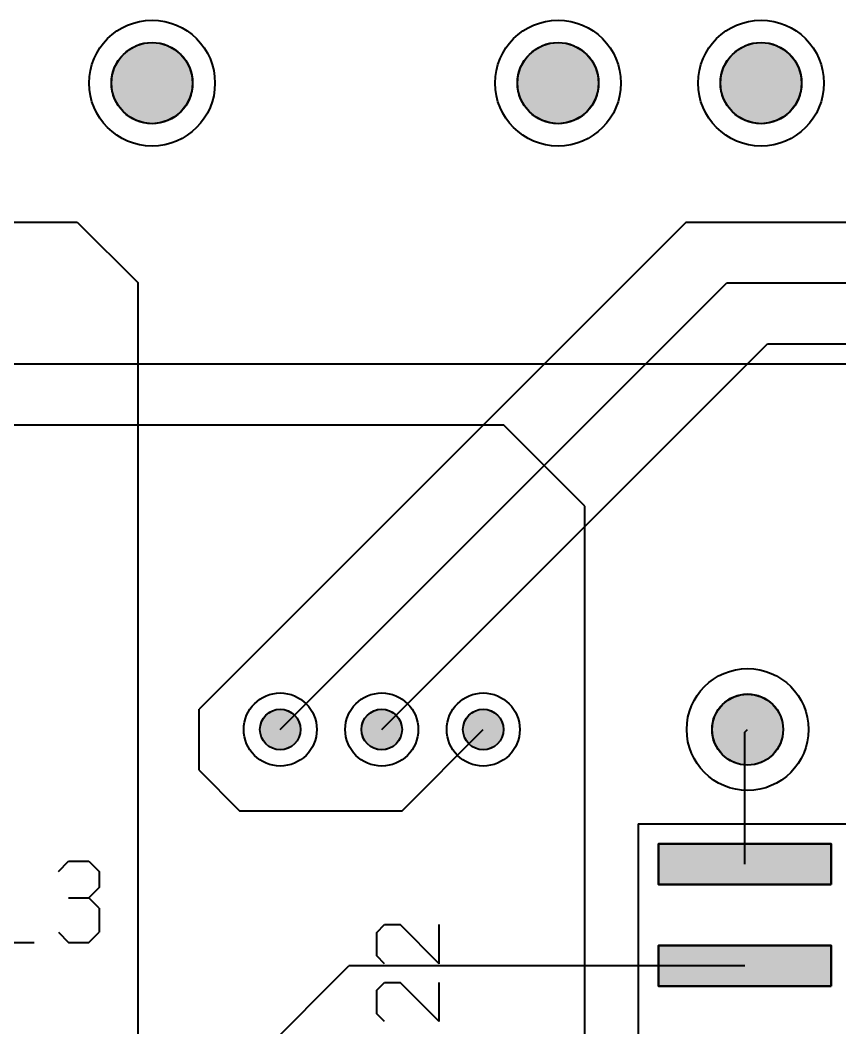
# Model space of a CAD drawing. Header units: millimetres. Extents: x 3 to 131, y 2 to 65.
# Drawn here: x 87.59 to 97.85, y 41.61 to 54.21 of the extents above; entities that cross this region are included whole.
import ezdxf

# ---------------------------------------------------------------- set-up
doc = ezdxf.new("R2010")
doc.units = ezdxf.units.MM
for name, color, linetype in [('bottom_copper', 7, 'Continuous'), ('drill_plated', 7, 'Continuous'), ('top_copper', 7, 'Continuous'), ('top_silk', 7, 'Continuous')]:
    doc.layers.add(name, color=color, linetype=linetype)

msp = doc.modelspace()

# ---------------------------------------------------------------- hatches: boundary and pattern name
at = {"layer": 'bottom_copper', "lineweight": 40}
for points in [[(89.738, 53.327), (89.709, 53.232), (89.662, 53.144), (89.599, 53.067), (89.522, 53.004), (89.434, 52.957), (89.339, 52.928), (89.24, 52.918), (89.141, 52.928), (89.046, 52.957), (88.958, 53.004), (88.881, 53.067), (88.818, 53.144), (88.771, 53.232), (88.742, 53.327), (88.732, 53.426), (88.742, 53.525), (88.771, 53.62), (88.818, 53.708), (88.881, 53.785), (88.958, 53.848), (89.046, 53.895), (89.141, 53.924), (89.24, 53.934), (89.339, 53.924), (89.434, 53.895), (89.522, 53.848), (89.599, 53.785), (89.662, 53.708), (89.709, 53.62), (89.738, 53.525), (89.748, 53.426), (89.738, 53.327)], [(94.818, 53.327), (94.789, 53.232), (94.742, 53.144), (94.679, 53.067), (94.602, 53.004), (94.514, 52.957), (94.419, 52.928), (94.32, 52.918), (94.221, 52.928), (94.126, 52.957), (94.038, 53.004), (93.961, 53.067), (93.898, 53.144), (93.851, 53.232), (93.822, 53.327), (93.812, 53.426), (93.822, 53.525), (93.851, 53.62), (93.898, 53.708), (93.961, 53.785), (94.038, 53.848), (94.126, 53.895), (94.221, 53.924), (94.32, 53.934), (94.419, 53.924), (94.514, 53.895), (94.602, 53.848), (94.679, 53.785), (94.742, 53.708), (94.789, 53.62), (94.818, 53.525), (94.828, 53.426), (94.818, 53.327)], [(97.358, 53.327), (97.329, 53.232), (97.282, 53.144), (97.219, 53.067), (97.142, 53.004), (97.054, 52.957), (96.959, 52.928), (96.86, 52.918), (96.761, 52.928), (96.666, 52.957), (96.578, 53.004), (96.501, 53.067), (96.438, 53.144), (96.391, 53.232), (96.362, 53.327), (96.352, 53.426), (96.362, 53.525), (96.391, 53.62), (96.438, 53.708), (96.501, 53.785), (96.578, 53.848), (96.666, 53.895), (96.761, 53.924), (96.86, 53.934), (96.959, 53.924), (97.054, 53.895), (97.142, 53.848), (97.219, 53.785), (97.282, 53.708), (97.329, 53.62), (97.358, 53.525), (97.368, 53.426), (97.358, 53.327)], [(97.128, 45.252), (97.103, 45.168), (97.061, 45.092), (97.006, 45.024), (96.939, 44.969), (96.862, 44.928), (96.779, 44.903), (96.692, 44.894), (96.605, 44.903), (96.522, 44.928), (96.445, 44.969), (96.378, 45.024), (96.322, 45.092), (96.281, 45.168), (96.256, 45.252), (96.247, 45.339), (96.256, 45.425), (96.281, 45.509), (96.322, 45.586), (96.378, 45.653), (96.445, 45.708), (96.522, 45.749), (96.605, 45.775), (96.692, 45.783), (96.779, 45.775), (96.862, 45.749), (96.939, 45.708), (97.006, 45.653), (97.061, 45.586), (97.103, 45.509), (97.128, 45.425), (97.136, 45.339), (97.128, 45.252)], [(91.093, 45.289), (91.078, 45.241), (91.055, 45.197), (91.023, 45.159), (90.985, 45.127), (90.941, 45.104), (90.893, 45.089), (90.844, 45.085), (90.794, 45.089), (90.747, 45.104), (90.703, 45.127), (90.664, 45.159), (90.633, 45.197), (90.609, 45.241), (90.595, 45.289), (90.59, 45.339), (90.595, 45.388), (90.609, 45.436), (90.633, 45.48), (90.664, 45.518), (90.703, 45.55), (90.747, 45.573), (90.794, 45.588), (90.844, 45.593), (90.893, 45.588), (90.941, 45.573), (90.985, 45.55), (91.023, 45.518), (91.055, 45.48), (91.078, 45.436), (91.093, 45.388), (91.098, 45.339), (91.093, 45.289)], [(92.363, 45.289), (92.348, 45.241), (92.325, 45.197), (92.293, 45.159), (92.255, 45.127), (92.211, 45.104), (92.163, 45.089), (92.114, 45.085), (92.064, 45.089), (92.017, 45.104), (91.973, 45.127), (91.934, 45.159), (91.903, 45.197), (91.879, 45.241), (91.865, 45.289), (91.86, 45.339), (91.865, 45.388), (91.879, 45.436), (91.903, 45.48), (91.934, 45.518), (91.973, 45.55), (92.017, 45.573), (92.064, 45.588), (92.114, 45.593), (92.163, 45.588), (92.211, 45.573), (92.255, 45.55), (92.293, 45.518), (92.325, 45.48), (92.348, 45.436), (92.363, 45.388), (92.368, 45.339), (92.363, 45.289)], [(93.633, 45.289), (93.618, 45.241), (93.595, 45.197), (93.563, 45.159), (93.525, 45.127), (93.481, 45.104), (93.433, 45.089), (93.384, 45.085), (93.334, 45.089), (93.287, 45.104), (93.243, 45.127), (93.204, 45.159), (93.173, 45.197), (93.149, 45.241), (93.135, 45.289), (93.13, 45.339), (93.135, 45.388), (93.149, 45.436), (93.173, 45.48), (93.204, 45.518), (93.243, 45.55), (93.287, 45.573), (93.334, 45.588), (93.384, 45.593), (93.433, 45.588), (93.481, 45.573), (93.525, 45.55), (93.563, 45.518), (93.595, 45.48), (93.618, 45.436), (93.633, 45.388), (93.638, 45.339), (93.633, 45.289)]]:
    msp.add_hatch(color=7, dxfattribs=at).paths.add_polyline_path(points, flags=0)
at = {"layer": 'drill_plated', "lineweight": 40}
for points in [[(89.738, 53.327), (89.709, 53.232), (89.662, 53.144), (89.599, 53.067), (89.522, 53.004), (89.434, 52.957), (89.339, 52.928), (89.24, 52.918), (89.141, 52.928), (89.046, 52.957), (88.958, 53.004), (88.881, 53.067), (88.818, 53.144), (88.771, 53.232), (88.742, 53.327), (88.732, 53.426), (88.742, 53.525), (88.771, 53.62), (88.818, 53.708), (88.881, 53.785), (88.958, 53.848), (89.046, 53.895), (89.141, 53.924), (89.24, 53.934), (89.339, 53.924), (89.434, 53.895), (89.522, 53.848), (89.599, 53.785), (89.662, 53.708), (89.709, 53.62), (89.738, 53.525), (89.748, 53.426), (89.738, 53.327)], [(94.818, 53.327), (94.789, 53.232), (94.742, 53.144), (94.679, 53.067), (94.602, 53.004), (94.514, 52.957), (94.419, 52.928), (94.32, 52.918), (94.221, 52.928), (94.126, 52.957), (94.038, 53.004), (93.961, 53.067), (93.898, 53.144), (93.851, 53.232), (93.822, 53.327), (93.812, 53.426), (93.822, 53.525), (93.851, 53.62), (93.898, 53.708), (93.961, 53.785), (94.038, 53.848), (94.126, 53.895), (94.221, 53.924), (94.32, 53.934), (94.419, 53.924), (94.514, 53.895), (94.602, 53.848), (94.679, 53.785), (94.742, 53.708), (94.789, 53.62), (94.818, 53.525), (94.828, 53.426), (94.818, 53.327)], [(97.358, 53.327), (97.329, 53.232), (97.282, 53.144), (97.219, 53.067), (97.142, 53.004), (97.054, 52.957), (96.959, 52.928), (96.86, 52.918), (96.761, 52.928), (96.666, 52.957), (96.578, 53.004), (96.501, 53.067), (96.438, 53.144), (96.391, 53.232), (96.362, 53.327), (96.352, 53.426), (96.362, 53.525), (96.391, 53.62), (96.438, 53.708), (96.501, 53.785), (96.578, 53.848), (96.666, 53.895), (96.761, 53.924), (96.86, 53.934), (96.959, 53.924), (97.054, 53.895), (97.142, 53.848), (97.219, 53.785), (97.282, 53.708), (97.329, 53.62), (97.358, 53.525), (97.368, 53.426), (97.358, 53.327)], [(97.128, 45.252), (97.103, 45.168), (97.061, 45.092), (97.006, 45.024), (96.939, 44.969), (96.862, 44.928), (96.779, 44.903), (96.692, 44.894), (96.605, 44.903), (96.522, 44.928), (96.445, 44.969), (96.378, 45.024), (96.322, 45.092), (96.281, 45.168), (96.256, 45.252), (96.247, 45.339), (96.256, 45.425), (96.281, 45.509), (96.322, 45.586), (96.378, 45.653), (96.445, 45.708), (96.522, 45.749), (96.605, 45.775), (96.692, 45.783), (96.779, 45.775), (96.862, 45.749), (96.939, 45.708), (97.006, 45.653), (97.061, 45.586), (97.103, 45.509), (97.128, 45.425), (97.136, 45.339), (97.128, 45.252)], [(91.093, 45.289), (91.078, 45.241), (91.055, 45.197), (91.023, 45.159), (90.985, 45.127), (90.941, 45.104), (90.893, 45.089), (90.844, 45.085), (90.794, 45.089), (90.747, 45.104), (90.703, 45.127), (90.664, 45.159), (90.633, 45.197), (90.609, 45.241), (90.595, 45.289), (90.59, 45.339), (90.595, 45.388), (90.609, 45.436), (90.633, 45.48), (90.664, 45.518), (90.703, 45.55), (90.747, 45.573), (90.794, 45.588), (90.844, 45.593), (90.893, 45.588), (90.941, 45.573), (90.985, 45.55), (91.023, 45.518), (91.055, 45.48), (91.078, 45.436), (91.093, 45.388), (91.098, 45.339), (91.093, 45.289)], [(92.363, 45.289), (92.348, 45.241), (92.325, 45.197), (92.293, 45.159), (92.255, 45.127), (92.211, 45.104), (92.163, 45.089), (92.114, 45.085), (92.064, 45.089), (92.017, 45.104), (91.973, 45.127), (91.934, 45.159), (91.903, 45.197), (91.879, 45.241), (91.865, 45.289), (91.86, 45.339), (91.865, 45.388), (91.879, 45.436), (91.903, 45.48), (91.934, 45.518), (91.973, 45.55), (92.017, 45.573), (92.064, 45.588), (92.114, 45.593), (92.163, 45.588), (92.211, 45.573), (92.255, 45.55), (92.293, 45.518), (92.325, 45.48), (92.348, 45.436), (92.363, 45.388), (92.368, 45.339), (92.363, 45.289)], [(93.633, 45.289), (93.618, 45.241), (93.595, 45.197), (93.563, 45.159), (93.525, 45.127), (93.481, 45.104), (93.433, 45.089), (93.384, 45.085), (93.334, 45.089), (93.287, 45.104), (93.243, 45.127), (93.204, 45.159), (93.173, 45.197), (93.149, 45.241), (93.135, 45.289), (93.13, 45.339), (93.135, 45.388), (93.149, 45.436), (93.173, 45.48), (93.204, 45.518), (93.243, 45.55), (93.287, 45.573), (93.334, 45.588), (93.384, 45.593), (93.433, 45.588), (93.481, 45.573), (93.525, 45.55), (93.563, 45.518), (93.595, 45.48), (93.618, 45.436), (93.633, 45.388), (93.638, 45.339), (93.633, 45.289)]]:
    msp.add_hatch(color=7, dxfattribs=at).paths.add_polyline_path(points, flags=0)
at = {"layer": 'top_copper', "lineweight": 40}
for points in [[(89.738, 53.327), (89.709, 53.232), (89.662, 53.144), (89.599, 53.067), (89.522, 53.004), (89.434, 52.957), (89.339, 52.928), (89.24, 52.918), (89.141, 52.928), (89.046, 52.957), (88.958, 53.004), (88.881, 53.067), (88.818, 53.144), (88.771, 53.232), (88.742, 53.327), (88.732, 53.426), (88.742, 53.525), (88.771, 53.62), (88.818, 53.708), (88.881, 53.785), (88.958, 53.848), (89.046, 53.895), (89.141, 53.924), (89.24, 53.934), (89.339, 53.924), (89.434, 53.895), (89.522, 53.848), (89.599, 53.785), (89.662, 53.708), (89.709, 53.62), (89.738, 53.525), (89.748, 53.426), (89.738, 53.327)], [(94.818, 53.327), (94.789, 53.232), (94.742, 53.144), (94.679, 53.067), (94.602, 53.004), (94.514, 52.957), (94.419, 52.928), (94.32, 52.918), (94.221, 52.928), (94.126, 52.957), (94.038, 53.004), (93.961, 53.067), (93.898, 53.144), (93.851, 53.232), (93.822, 53.327), (93.812, 53.426), (93.822, 53.525), (93.851, 53.62), (93.898, 53.708), (93.961, 53.785), (94.038, 53.848), (94.126, 53.895), (94.221, 53.924), (94.32, 53.934), (94.419, 53.924), (94.514, 53.895), (94.602, 53.848), (94.679, 53.785), (94.742, 53.708), (94.789, 53.62), (94.818, 53.525), (94.828, 53.426), (94.818, 53.327)], [(97.358, 53.327), (97.329, 53.232), (97.282, 53.144), (97.219, 53.067), (97.142, 53.004), (97.054, 52.957), (96.959, 52.928), (96.86, 52.918), (96.761, 52.928), (96.666, 52.957), (96.578, 53.004), (96.501, 53.067), (96.438, 53.144), (96.391, 53.232), (96.362, 53.327), (96.352, 53.426), (96.362, 53.525), (96.391, 53.62), (96.438, 53.708), (96.501, 53.785), (96.578, 53.848), (96.666, 53.895), (96.761, 53.924), (96.86, 53.934), (96.959, 53.924), (97.054, 53.895), (97.142, 53.848), (97.219, 53.785), (97.282, 53.708), (97.329, 53.62), (97.358, 53.525), (97.368, 53.426), (97.358, 53.327)], [(97.128, 45.252), (97.103, 45.168), (97.061, 45.092), (97.006, 45.024), (96.939, 44.969), (96.862, 44.928), (96.779, 44.903), (96.692, 44.894), (96.605, 44.903), (96.522, 44.928), (96.445, 44.969), (96.378, 45.024), (96.322, 45.092), (96.281, 45.168), (96.256, 45.252), (96.247, 45.339), (96.256, 45.425), (96.281, 45.509), (96.322, 45.586), (96.378, 45.653), (96.445, 45.708), (96.522, 45.749), (96.605, 45.775), (96.692, 45.783), (96.779, 45.775), (96.862, 45.749), (96.939, 45.708), (97.006, 45.653), (97.061, 45.586), (97.103, 45.509), (97.128, 45.425), (97.136, 45.339), (97.128, 45.252)], [(91.093, 45.289), (91.078, 45.241), (91.055, 45.197), (91.023, 45.159), (90.985, 45.127), (90.941, 45.104), (90.893, 45.089), (90.844, 45.085), (90.794, 45.089), (90.747, 45.104), (90.703, 45.127), (90.664, 45.159), (90.633, 45.197), (90.609, 45.241), (90.595, 45.289), (90.59, 45.339), (90.595, 45.388), (90.609, 45.436), (90.633, 45.48), (90.664, 45.518), (90.703, 45.55), (90.747, 45.573), (90.794, 45.588), (90.844, 45.593), (90.893, 45.588), (90.941, 45.573), (90.985, 45.55), (91.023, 45.518), (91.055, 45.48), (91.078, 45.436), (91.093, 45.388), (91.098, 45.339), (91.093, 45.289)], [(92.363, 45.289), (92.348, 45.241), (92.325, 45.197), (92.293, 45.159), (92.255, 45.127), (92.211, 45.104), (92.163, 45.089), (92.114, 45.085), (92.064, 45.089), (92.017, 45.104), (91.973, 45.127), (91.934, 45.159), (91.903, 45.197), (91.879, 45.241), (91.865, 45.289), (91.86, 45.339), (91.865, 45.388), (91.879, 45.436), (91.903, 45.48), (91.934, 45.518), (91.973, 45.55), (92.017, 45.573), (92.064, 45.588), (92.114, 45.593), (92.163, 45.588), (92.211, 45.573), (92.255, 45.55), (92.293, 45.518), (92.325, 45.48), (92.348, 45.436), (92.363, 45.388), (92.368, 45.339), (92.363, 45.289)], [(93.633, 45.289), (93.618, 45.241), (93.595, 45.197), (93.563, 45.159), (93.525, 45.127), (93.481, 45.104), (93.433, 45.089), (93.384, 45.085), (93.334, 45.089), (93.287, 45.104), (93.243, 45.127), (93.204, 45.159), (93.173, 45.197), (93.149, 45.241), (93.135, 45.289), (93.13, 45.339), (93.135, 45.388), (93.149, 45.436), (93.173, 45.48), (93.204, 45.518), (93.243, 45.55), (93.287, 45.573), (93.334, 45.588), (93.384, 45.593), (93.433, 45.588), (93.481, 45.573), (93.525, 45.55), (93.563, 45.518), (93.595, 45.48), (93.618, 45.436), (93.633, 45.388), (93.638, 45.339), (93.633, 45.289)], [(97.736, 43.399), (95.577, 43.399), (95.577, 43.907), (97.736, 43.907), (97.736, 43.399)], [(97.736, 42.129), (95.577, 42.129), (95.577, 42.637), (97.736, 42.637), (97.736, 42.129)]]:
    msp.add_hatch(color=7, dxfattribs=at).paths.add_polyline_path(points, flags=0)

# ---------------------------------------------------------------- linework, layer by layer
at = {"layer": 'bottom_copper', "color": 7, "lineweight": 40}
for p, q in [((113.196, 49.911), (52.998, 49.911)), ((53.506, 49.149), (93.638, 49.149)), ((94.654, 48.133), (93.638, 49.149)), ((94.654, 38.735), (94.654, 48.133))]:
    msp.add_line(p, q, dxfattribs=at)
for points in [[(89.738, 53.327), (89.709, 53.232), (89.662, 53.144), (89.599, 53.067), (89.522, 53.004), (89.434, 52.957), (89.339, 52.928), (89.24, 52.918), (89.141, 52.928), (89.046, 52.957), (88.958, 53.004), (88.881, 53.067), (88.818, 53.144), (88.771, 53.232), (88.742, 53.327), (88.732, 53.426), (88.742, 53.525), (88.771, 53.62), (88.818, 53.708), (88.881, 53.785), (88.958, 53.848), (89.046, 53.895), (89.141, 53.924), (89.24, 53.934), (89.339, 53.924), (89.434, 53.895), (89.522, 53.848), (89.599, 53.785), (89.662, 53.708), (89.709, 53.62), (89.738, 53.525), (89.748, 53.426), (89.738, 53.327)], [(94.818, 53.327), (94.789, 53.232), (94.742, 53.144), (94.679, 53.067), (94.602, 53.004), (94.514, 52.957), (94.419, 52.928), (94.32, 52.918), (94.221, 52.928), (94.126, 52.957), (94.038, 53.004), (93.961, 53.067), (93.898, 53.144), (93.851, 53.232), (93.822, 53.327), (93.812, 53.426), (93.822, 53.525), (93.851, 53.62), (93.898, 53.708), (93.961, 53.785), (94.038, 53.848), (94.126, 53.895), (94.221, 53.924), (94.32, 53.934), (94.419, 53.924), (94.514, 53.895), (94.602, 53.848), (94.679, 53.785), (94.742, 53.708), (94.789, 53.62), (94.818, 53.525), (94.828, 53.426), (94.818, 53.327)], [(97.358, 53.327), (97.329, 53.232), (97.282, 53.144), (97.219, 53.067), (97.142, 53.004), (97.054, 52.957), (96.959, 52.928), (96.86, 52.918), (96.761, 52.928), (96.666, 52.957), (96.578, 53.004), (96.501, 53.067), (96.438, 53.144), (96.391, 53.232), (96.362, 53.327), (96.352, 53.426), (96.362, 53.525), (96.391, 53.62), (96.438, 53.708), (96.501, 53.785), (96.578, 53.848), (96.666, 53.895), (96.761, 53.924), (96.86, 53.934), (96.959, 53.924), (97.054, 53.895), (97.142, 53.848), (97.219, 53.785), (97.282, 53.708), (97.329, 53.62), (97.358, 53.525), (97.368, 53.426), (97.358, 53.327)], [(97.128, 45.252), (97.103, 45.168), (97.061, 45.092), (97.006, 45.024), (96.939, 44.969), (96.862, 44.928), (96.779, 44.903), (96.692, 44.894), (96.605, 44.903), (96.522, 44.928), (96.445, 44.969), (96.378, 45.024), (96.322, 45.092), (96.281, 45.168), (96.256, 45.252), (96.247, 45.339), (96.256, 45.425), (96.281, 45.509), (96.322, 45.586), (96.378, 45.653), (96.445, 45.708), (96.522, 45.749), (96.605, 45.775), (96.692, 45.783), (96.779, 45.775), (96.862, 45.749), (96.939, 45.708), (97.006, 45.653), (97.061, 45.586), (97.103, 45.509), (97.128, 45.425), (97.136, 45.339), (97.128, 45.252)], [(91.093, 45.289), (91.078, 45.241), (91.055, 45.197), (91.023, 45.159), (90.985, 45.127), (90.941, 45.104), (90.893, 45.089), (90.844, 45.085), (90.794, 45.089), (90.747, 45.104), (90.703, 45.127), (90.664, 45.159), (90.633, 45.197), (90.609, 45.241), (90.595, 45.289), (90.59, 45.339), (90.595, 45.388), (90.609, 45.436), (90.633, 45.48), (90.664, 45.518), (90.703, 45.55), (90.747, 45.573), (90.794, 45.588), (90.844, 45.593), (90.893, 45.588), (90.941, 45.573), (90.985, 45.55), (91.023, 45.518), (91.055, 45.48), (91.078, 45.436), (91.093, 45.388), (91.098, 45.339), (91.093, 45.289)], [(92.363, 45.289), (92.348, 45.241), (92.325, 45.197), (92.293, 45.159), (92.255, 45.127), (92.211, 45.104), (92.163, 45.089), (92.114, 45.085), (92.064, 45.089), (92.017, 45.104), (91.973, 45.127), (91.934, 45.159), (91.903, 45.197), (91.879, 45.241), (91.865, 45.289), (91.86, 45.339), (91.865, 45.388), (91.879, 45.436), (91.903, 45.48), (91.934, 45.518), (91.973, 45.55), (92.017, 45.573), (92.064, 45.588), (92.114, 45.593), (92.163, 45.588), (92.211, 45.573), (92.255, 45.55), (92.293, 45.518), (92.325, 45.48), (92.348, 45.436), (92.363, 45.388), (92.368, 45.339), (92.363, 45.289)], [(93.633, 45.289), (93.618, 45.241), (93.595, 45.197), (93.563, 45.159), (93.525, 45.127), (93.481, 45.104), (93.433, 45.089), (93.384, 45.085), (93.334, 45.089), (93.287, 45.104), (93.243, 45.127), (93.204, 45.159), (93.173, 45.197), (93.149, 45.241), (93.135, 45.289), (93.13, 45.339), (93.135, 45.388), (93.149, 45.436), (93.173, 45.48), (93.204, 45.518), (93.243, 45.55), (93.287, 45.573), (93.334, 45.588), (93.384, 45.593), (93.433, 45.588), (93.481, 45.573), (93.525, 45.55), (93.563, 45.518), (93.595, 45.48), (93.618, 45.436), (93.633, 45.388), (93.638, 45.339), (93.633, 45.289)]]:
    msp.add_lwpolyline(points, close=True, dxfattribs=at)
for centre, major_axis in [((89.24, 53.426), (0.787, 0)), ((94.32, 53.426), (0.787, 0)), ((96.86, 53.426), (0.787, 0)), ((89.24, 53.426), (0.508, 0)), ((94.32, 53.426), (0.508, 0)), ((96.86, 53.426), (0.508, 0)), ((96.692, 45.339), (0.762, 0)), ((90.844, 45.339), (0.457, 0)), ((92.114, 45.339), (0.457, 0)), ((93.384, 45.339), (0.457, 0)), ((96.692, 45.339), (0.445, 0)), ((90.844, 45.339), (0.254, 0)), ((92.114, 45.339), (0.254, 0)), ((93.384, 45.339), (0.254, 0))]:
    msp.add_ellipse(centre, major_axis=major_axis, ratio=1, dxfattribs=at)
at = {"layer": 'drill_plated', "color": 7, "lineweight": 40}
for points in [[(89.738, 53.327), (89.709, 53.232), (89.662, 53.144), (89.599, 53.067), (89.522, 53.004), (89.434, 52.957), (89.339, 52.928), (89.24, 52.918), (89.141, 52.928), (89.046, 52.957), (88.958, 53.004), (88.881, 53.067), (88.818, 53.144), (88.771, 53.232), (88.742, 53.327), (88.732, 53.426), (88.742, 53.525), (88.771, 53.62), (88.818, 53.708), (88.881, 53.785), (88.958, 53.848), (89.046, 53.895), (89.141, 53.924), (89.24, 53.934), (89.339, 53.924), (89.434, 53.895), (89.522, 53.848), (89.599, 53.785), (89.662, 53.708), (89.709, 53.62), (89.738, 53.525), (89.748, 53.426), (89.738, 53.327)], [(94.818, 53.327), (94.789, 53.232), (94.742, 53.144), (94.679, 53.067), (94.602, 53.004), (94.514, 52.957), (94.419, 52.928), (94.32, 52.918), (94.221, 52.928), (94.126, 52.957), (94.038, 53.004), (93.961, 53.067), (93.898, 53.144), (93.851, 53.232), (93.822, 53.327), (93.812, 53.426), (93.822, 53.525), (93.851, 53.62), (93.898, 53.708), (93.961, 53.785), (94.038, 53.848), (94.126, 53.895), (94.221, 53.924), (94.32, 53.934), (94.419, 53.924), (94.514, 53.895), (94.602, 53.848), (94.679, 53.785), (94.742, 53.708), (94.789, 53.62), (94.818, 53.525), (94.828, 53.426), (94.818, 53.327)], [(97.358, 53.327), (97.329, 53.232), (97.282, 53.144), (97.219, 53.067), (97.142, 53.004), (97.054, 52.957), (96.959, 52.928), (96.86, 52.918), (96.761, 52.928), (96.666, 52.957), (96.578, 53.004), (96.501, 53.067), (96.438, 53.144), (96.391, 53.232), (96.362, 53.327), (96.352, 53.426), (96.362, 53.525), (96.391, 53.62), (96.438, 53.708), (96.501, 53.785), (96.578, 53.848), (96.666, 53.895), (96.761, 53.924), (96.86, 53.934), (96.959, 53.924), (97.054, 53.895), (97.142, 53.848), (97.219, 53.785), (97.282, 53.708), (97.329, 53.62), (97.358, 53.525), (97.368, 53.426), (97.358, 53.327)], [(97.128, 45.252), (97.103, 45.168), (97.061, 45.092), (97.006, 45.024), (96.939, 44.969), (96.862, 44.928), (96.779, 44.903), (96.692, 44.894), (96.605, 44.903), (96.522, 44.928), (96.445, 44.969), (96.378, 45.024), (96.322, 45.092), (96.281, 45.168), (96.256, 45.252), (96.247, 45.339), (96.256, 45.425), (96.281, 45.509), (96.322, 45.586), (96.378, 45.653), (96.445, 45.708), (96.522, 45.749), (96.605, 45.775), (96.692, 45.783), (96.779, 45.775), (96.862, 45.749), (96.939, 45.708), (97.006, 45.653), (97.061, 45.586), (97.103, 45.509), (97.128, 45.425), (97.136, 45.339), (97.128, 45.252)], [(91.093, 45.289), (91.078, 45.241), (91.055, 45.197), (91.023, 45.159), (90.985, 45.127), (90.941, 45.104), (90.893, 45.089), (90.844, 45.085), (90.794, 45.089), (90.747, 45.104), (90.703, 45.127), (90.664, 45.159), (90.633, 45.197), (90.609, 45.241), (90.595, 45.289), (90.59, 45.339), (90.595, 45.388), (90.609, 45.436), (90.633, 45.48), (90.664, 45.518), (90.703, 45.55), (90.747, 45.573), (90.794, 45.588), (90.844, 45.593), (90.893, 45.588), (90.941, 45.573), (90.985, 45.55), (91.023, 45.518), (91.055, 45.48), (91.078, 45.436), (91.093, 45.388), (91.098, 45.339), (91.093, 45.289)], [(92.363, 45.289), (92.348, 45.241), (92.325, 45.197), (92.293, 45.159), (92.255, 45.127), (92.211, 45.104), (92.163, 45.089), (92.114, 45.085), (92.064, 45.089), (92.017, 45.104), (91.973, 45.127), (91.934, 45.159), (91.903, 45.197), (91.879, 45.241), (91.865, 45.289), (91.86, 45.339), (91.865, 45.388), (91.879, 45.436), (91.903, 45.48), (91.934, 45.518), (91.973, 45.55), (92.017, 45.573), (92.064, 45.588), (92.114, 45.593), (92.163, 45.588), (92.211, 45.573), (92.255, 45.55), (92.293, 45.518), (92.325, 45.48), (92.348, 45.436), (92.363, 45.388), (92.368, 45.339), (92.363, 45.289)], [(93.633, 45.289), (93.618, 45.241), (93.595, 45.197), (93.563, 45.159), (93.525, 45.127), (93.481, 45.104), (93.433, 45.089), (93.384, 45.085), (93.334, 45.089), (93.287, 45.104), (93.243, 45.127), (93.204, 45.159), (93.173, 45.197), (93.149, 45.241), (93.135, 45.289), (93.13, 45.339), (93.135, 45.388), (93.149, 45.436), (93.173, 45.48), (93.204, 45.518), (93.243, 45.55), (93.287, 45.573), (93.334, 45.588), (93.384, 45.593), (93.433, 45.588), (93.481, 45.573), (93.525, 45.55), (93.563, 45.518), (93.595, 45.48), (93.618, 45.436), (93.633, 45.388), (93.638, 45.339), (93.633, 45.289)]]:
    msp.add_lwpolyline(points, close=True, dxfattribs=at)
for centre, major_axis in [((89.24, 53.426), (0.508, 0)), ((94.32, 53.426), (0.508, 0)), ((96.86, 53.426), (0.508, 0)), ((96.692, 45.339), (0.445, 0)), ((90.844, 45.339), (0.254, 0)), ((92.114, 45.339), (0.254, 0)), ((93.384, 45.339), (0.254, 0))]:
    msp.add_ellipse(centre, major_axis=major_axis, ratio=1, dxfattribs=at)
at = {"layer": 'top_copper', "color": 7, "lineweight": 40}
for p, q in [((85.256, 51.688), (88.304, 51.688)), ((88.304, 51.688), (89.066, 50.927)), ((95.924, 51.688), (89.828, 45.593)), ((95.924, 51.688), (98.972, 51.688)), ((89.066, 37.718), (89.066, 50.927)), ((90.844, 45.339), (96.432, 50.926)), ((96.432, 50.926), (101.004, 50.926)), ((92.114, 45.339), (96.94, 50.164)), ((96.94, 50.164), (103.29, 50.164)), ((89.828, 44.831), (89.828, 45.593)), ((92.368, 44.322), (93.384, 45.339)), ((96.657, 45.304), (96.692, 45.339)), ((96.657, 43.653), (96.657, 45.304)), ((89.828, 44.831), (90.336, 44.322)), ((90.336, 44.322), (92.368, 44.322)), ((95.577, 43.907), (95.577, 43.399)), ((97.736, 43.907), (95.577, 43.907)), ((97.736, 43.399), (97.736, 43.907)), ((95.577, 43.399), (97.736, 43.399)), ((95.577, 42.637), (95.577, 42.129)), ((97.736, 42.637), (95.577, 42.637)), ((97.736, 42.129), (97.736, 42.637)), ((90.596, 41.275), (91.704, 42.383)), ((92.974, 42.383), (91.704, 42.383)), ((96.657, 42.383), (92.968, 42.383)), ((95.577, 42.129), (97.736, 42.129))]:
    msp.add_line(p, q, dxfattribs=at)
for points in [[(89.738, 53.327), (89.709, 53.232), (89.662, 53.144), (89.599, 53.067), (89.522, 53.004), (89.434, 52.957), (89.339, 52.928), (89.24, 52.918), (89.141, 52.928), (89.046, 52.957), (88.958, 53.004), (88.881, 53.067), (88.818, 53.144), (88.771, 53.232), (88.742, 53.327), (88.732, 53.426), (88.742, 53.525), (88.771, 53.62), (88.818, 53.708), (88.881, 53.785), (88.958, 53.848), (89.046, 53.895), (89.141, 53.924), (89.24, 53.934), (89.339, 53.924), (89.434, 53.895), (89.522, 53.848), (89.599, 53.785), (89.662, 53.708), (89.709, 53.62), (89.738, 53.525), (89.748, 53.426), (89.738, 53.327)], [(94.818, 53.327), (94.789, 53.232), (94.742, 53.144), (94.679, 53.067), (94.602, 53.004), (94.514, 52.957), (94.419, 52.928), (94.32, 52.918), (94.221, 52.928), (94.126, 52.957), (94.038, 53.004), (93.961, 53.067), (93.898, 53.144), (93.851, 53.232), (93.822, 53.327), (93.812, 53.426), (93.822, 53.525), (93.851, 53.62), (93.898, 53.708), (93.961, 53.785), (94.038, 53.848), (94.126, 53.895), (94.221, 53.924), (94.32, 53.934), (94.419, 53.924), (94.514, 53.895), (94.602, 53.848), (94.679, 53.785), (94.742, 53.708), (94.789, 53.62), (94.818, 53.525), (94.828, 53.426), (94.818, 53.327)], [(97.358, 53.327), (97.329, 53.232), (97.282, 53.144), (97.219, 53.067), (97.142, 53.004), (97.054, 52.957), (96.959, 52.928), (96.86, 52.918), (96.761, 52.928), (96.666, 52.957), (96.578, 53.004), (96.501, 53.067), (96.438, 53.144), (96.391, 53.232), (96.362, 53.327), (96.352, 53.426), (96.362, 53.525), (96.391, 53.62), (96.438, 53.708), (96.501, 53.785), (96.578, 53.848), (96.666, 53.895), (96.761, 53.924), (96.86, 53.934), (96.959, 53.924), (97.054, 53.895), (97.142, 53.848), (97.219, 53.785), (97.282, 53.708), (97.329, 53.62), (97.358, 53.525), (97.368, 53.426), (97.358, 53.327)], [(97.128, 45.252), (97.103, 45.168), (97.061, 45.092), (97.006, 45.024), (96.939, 44.969), (96.862, 44.928), (96.779, 44.903), (96.692, 44.894), (96.605, 44.903), (96.522, 44.928), (96.445, 44.969), (96.378, 45.024), (96.322, 45.092), (96.281, 45.168), (96.256, 45.252), (96.247, 45.339), (96.256, 45.425), (96.281, 45.509), (96.322, 45.586), (96.378, 45.653), (96.445, 45.708), (96.522, 45.749), (96.605, 45.775), (96.692, 45.783), (96.779, 45.775), (96.862, 45.749), (96.939, 45.708), (97.006, 45.653), (97.061, 45.586), (97.103, 45.509), (97.128, 45.425), (97.136, 45.339), (97.128, 45.252)], [(91.093, 45.289), (91.078, 45.241), (91.055, 45.197), (91.023, 45.159), (90.985, 45.127), (90.941, 45.104), (90.893, 45.089), (90.844, 45.085), (90.794, 45.089), (90.747, 45.104), (90.703, 45.127), (90.664, 45.159), (90.633, 45.197), (90.609, 45.241), (90.595, 45.289), (90.59, 45.339), (90.595, 45.388), (90.609, 45.436), (90.633, 45.48), (90.664, 45.518), (90.703, 45.55), (90.747, 45.573), (90.794, 45.588), (90.844, 45.593), (90.893, 45.588), (90.941, 45.573), (90.985, 45.55), (91.023, 45.518), (91.055, 45.48), (91.078, 45.436), (91.093, 45.388), (91.098, 45.339), (91.093, 45.289)], [(92.363, 45.289), (92.348, 45.241), (92.325, 45.197), (92.293, 45.159), (92.255, 45.127), (92.211, 45.104), (92.163, 45.089), (92.114, 45.085), (92.064, 45.089), (92.017, 45.104), (91.973, 45.127), (91.934, 45.159), (91.903, 45.197), (91.879, 45.241), (91.865, 45.289), (91.86, 45.339), (91.865, 45.388), (91.879, 45.436), (91.903, 45.48), (91.934, 45.518), (91.973, 45.55), (92.017, 45.573), (92.064, 45.588), (92.114, 45.593), (92.163, 45.588), (92.211, 45.573), (92.255, 45.55), (92.293, 45.518), (92.325, 45.48), (92.348, 45.436), (92.363, 45.388), (92.368, 45.339), (92.363, 45.289)], [(93.633, 45.289), (93.618, 45.241), (93.595, 45.197), (93.563, 45.159), (93.525, 45.127), (93.481, 45.104), (93.433, 45.089), (93.384, 45.085), (93.334, 45.089), (93.287, 45.104), (93.243, 45.127), (93.204, 45.159), (93.173, 45.197), (93.149, 45.241), (93.135, 45.289), (93.13, 45.339), (93.135, 45.388), (93.149, 45.436), (93.173, 45.48), (93.204, 45.518), (93.243, 45.55), (93.287, 45.573), (93.334, 45.588), (93.384, 45.593), (93.433, 45.588), (93.481, 45.573), (93.525, 45.55), (93.563, 45.518), (93.595, 45.48), (93.618, 45.436), (93.633, 45.388), (93.638, 45.339), (93.633, 45.289)], [(97.736, 43.399), (95.577, 43.399), (95.577, 43.907), (97.736, 43.907), (97.736, 43.399)], [(97.736, 42.129), (95.577, 42.129), (95.577, 42.637), (97.736, 42.637), (97.736, 42.129)]]:
    msp.add_lwpolyline(points, close=True, dxfattribs=at)
for centre, major_axis in [((89.24, 53.426), (0.787, 0)), ((94.32, 53.426), (0.787, 0)), ((96.86, 53.426), (0.787, 0)), ((89.24, 53.426), (0.508, 0)), ((94.32, 53.426), (0.508, 0)), ((96.86, 53.426), (0.508, 0)), ((96.692, 45.339), (0.762, 0)), ((90.844, 45.339), (0.457, 0)), ((92.114, 45.339), (0.457, 0)), ((93.384, 45.339), (0.457, 0)), ((96.692, 45.339), (0.445, 0)), ((90.844, 45.339), (0.254, 0)), ((92.114, 45.339), (0.254, 0)), ((93.384, 45.339), (0.254, 0))]:
    msp.add_ellipse(centre, major_axis=major_axis, ratio=1, dxfattribs=at)
at = {"layer": 'top_silk', "color": 7, "lineweight": 40}
for p, q in [((95.323, 44.161), (103.197, 44.161)), ((95.323, 44.161), (95.323, 39.335)), ((88.069, 43.564), (88.196, 43.691)), ((88.196, 43.691), (88.45, 43.691)), ((88.45, 43.691), (88.577, 43.564)), ((88.577, 43.564), (88.577, 43.361)), ((88.577, 43.361), (88.45, 43.233)), ((88.196, 43.233), (88.45, 43.233)), ((88.577, 43.106), (88.45, 43.233)), ((88.577, 43.106), (88.577, 42.802)), ((92.052, 42.8), (92.15, 42.898)), ((92.15, 42.898), (92.345, 42.898)), ((92.834, 42.409), (92.345, 42.898)), ((92.834, 42.409), (92.834, 42.898)), ((88.069, 42.802), (88.196, 42.675)), ((88.45, 42.675), (88.577, 42.802)), ((92.052, 42.507), (92.052, 42.8)), ((87.383, 42.675), (87.764, 42.675)), ((88.196, 42.675), (88.45, 42.675)), ((92.15, 42.409), (92.052, 42.507)), ((92.052, 42.077), (92.15, 42.174)), ((92.15, 42.174), (92.345, 42.174)), ((92.834, 41.685), (92.345, 42.174)), ((92.834, 41.685), (92.834, 42.174)), ((92.052, 41.783), (92.052, 42.077)), ((92.15, 41.685), (92.052, 41.783))]:
    msp.add_line(p, q, dxfattribs=at)

doc.saveas('drawing.dxf')
